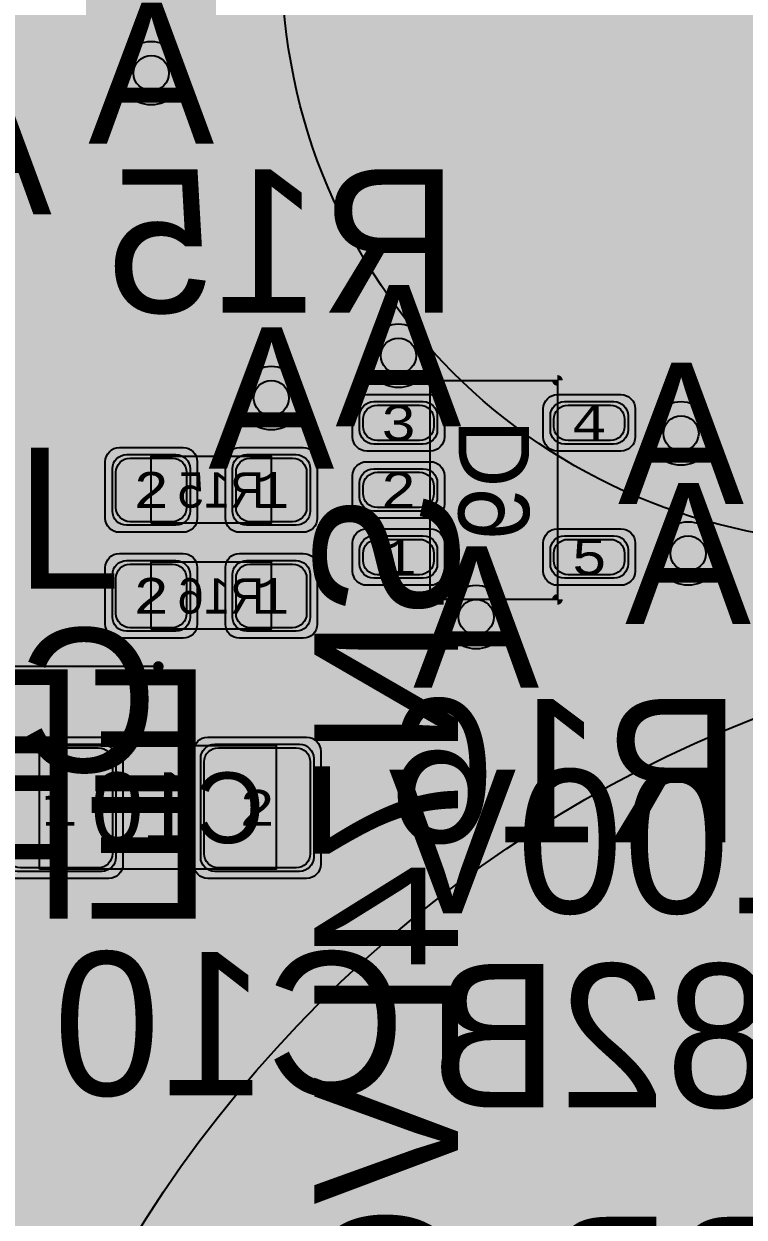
# Model space of a CAD drawing. Extents: x -19 to 284, y -54 to 100.
# Drawn here: x 58.1 to 68.29, y 70.2 to 87.1 of the extents above; entities that cross this region are included whole.
import ezdxf
from ezdxf.enums import TextEntityAlignment as Align

# ---------------------------------------------------------------- set-up
doc = ezdxf.new("R2010")
doc.units = 0
doc.header["$MEASUREMENT"] = 0
for name, color, linetype in [('ASSEMBLY_OUTLINES_BTM', 191, 'CONTINUOUS'), ('ASSEMBLY_OUTLINES_TOP', 102, 'CONTINUOUS'), ('ASSEMBLY_PART_NUMBERS_BTM', 191, 'CONTINUOUS'), ('ASSEMBLY_REF_DES_BTM', 191, 'CONTINUOUS'), ('DRILL_DRAWING', 21, 'CONTINUOUS'), ('GENERATED_SILKSCREEN_BTM', 255, 'CONTINUOUS'), ('GENERATED_SILKSCREEN_TOP', 140, 'CONTINUOUS'), ('PART_PADS_SMD_BTM', 230, 'CONTINUOUS'), ('PIN_NUMBERS_BTM', 8, 'CONTINUOUS'), ('PIN_NUMBERS_TOP', 8, 'CONTINUOUS'), ('PLACEMENT_OUTLINES_BTM', 222, 'CONTINUOUS'), ('PLACEMENT_OUTLINES_TOP', 130, 'CONTINUOUS'), ('PLANE_DATA_LAYER_TOP', 150, 'CONTINUOUS'), ('PLANE_SHAPES_LAYER_TOP', 150, 'CONTINUOUS'), ('SILKSCREEN_OUTLINES_BTM', 211, 'CONTINUOUS'), ('SILKSCREEN_OUTLINES_TOP', 150, 'CONTINUOUS'), ('SILKSCREEN_REF_DES_BTM', 211, 'CONTINUOUS'), ('SOLDERMASK_PADS_BTM', 12, 'CONTINUOUS'), ('SOLDERPASTE_PADS_BTM', 12, 'CONTINUOUS'), ('TRACES_LAYER_BOTTOM', 230, 'CONTINUOUS'), ('TRACES_LAYER_TOP', 150, 'CONTINUOUS'), ('VIA_HOLES_LAYER_BOTTOM', 30, 'CONTINUOUS'), ('VIA_HOLES_LAYER_TOP', 30, 'CONTINUOUS'), ('VIA_PADS_LAYER_BOTTOM', 230, 'CONTINUOUS'), ('VIA_PADS_LAYER_TOP', 150, 'CONTINUOUS')]:
    doc.layers.add(name, color=color, linetype=linetype)
doc.styles.add('COURIER_NEW', font='COUR.TTF')
doc.styles.add('VERIBEST_GERBER_0', font='txt')

msp = doc.modelspace()

# ---------------------------------------------------------------- hatches: boundary and pattern name
at = {"layer": 'PLANE_DATA_LAYER_TOP'}
h = msp.add_hatch(color=256, dxfattribs=at)
h.paths.add_polyline_path([(120.5, 85.467281), (120.499998, 59.53156), (120.499998, 59.531559, -0.198909956), (120.47768, 59.477678), (116.022322, 55.02232, -0.198913366), (115.96844, 55.000002), (114.531562, 55, -0.198913366), (114.47768, 55.022318), (110.500002, 58.999998, 0.207684346), (110.499996, 59), (94.031562, 59, -0.198913366), (93.97768, 59.022318), (85.000002, 67.999998, 0.207684346), (84.999996, 68), (70.500004, 68, 0.207684346), (70.499998, 67.999998), (66.000002, 63.500002), (66, 63.499996), (66, 59.5762, -0.414213562), (65.9238, 59.5), (44.5762, 59.5, -0.414213562), (44.5, 59.5762), (44.5, 81.806849, -0.668181994), (44.630082, 81.86073), (55.244365, 71.246447, 0.198912215), (55.597918, 71.1), (80.979923, 71.1, -0.185651134), (81.030979, 71.080366, 0.384558767), (81.969021, 71.080366, -0.185651134), (82.020077, 71.1), (91.057121, 71.1, 0.198912215), (91.410674, 71.246447), (98.353553, 78.189326, 0.198912215), (98.5, 78.542879), (98.5, 86.379923, -0.185651134), (98.519634, 86.430979, 0.185651897), (98.7, 86.9, 1), (97.3, 86.9, 0.185651897), (97.480366, 86.430979, -0.185651134), (97.5, 86.379923), (97.5, 78.781548, -0.198909956), (97.477682, 78.727667), (90.872333, 72.122318, -0.198913366), (90.818451, 72.1), (82.020077, 72.1, -0.185651134), (81.969021, 72.119634, 0.384558767), (81.030979, 72.119634, -0.185651134), (80.979923, 72.1), (55.836588, 72.1, -0.198913366), (55.782706, 72.122318), (53.366088, 74.538936, -0.198909956), (53.34377, 74.592817), (53.34377, 74.592818, -0.294576153), (53.388558, 74.662242, 0.29457805), (53.8, 75.299999), (53.8, 75.3, 0.39930996), (53.135789, 75.999085, -0.185652617), (53.085803, 76.021303), (44.522318, 84.584788, -0.198909956), (44.5, 84.638669), (44.5, 87.151969, -0.414213562), (44.5762, 87.228169), (48.533161, 87.228169, -0.198913366), (48.587043, 87.205851), (49.478697, 86.314197, -0.185652617), (49.500915, 86.264211, 0.838851408), (50.869044, 86.094134, -0.565185223), (50.995756, 86.125606), (53.205453, 83.915909, 0.198912215), (53.559006, 83.769462), (58.945406, 83.769462, 0.198912215), (59.298959, 83.915909), (60.253553, 84.870503, 0.198912215), (60.4, 85.224056), (60.4, 85.879923, -0.185651134), (60.419634, 85.930979, 0.185651897), (60.6, 86.4, 1), (59.2, 86.4, 0.185651897), (59.380366, 85.930979, -0.185651134), (59.4, 85.879923), (59.4, 85.462725, -0.198909956), (59.377682, 85.408844), (58.760618, 84.79178, -0.198913366), (58.706736, 84.769462), (53.797676, 84.769462, -0.198913366), (53.743794, 84.79178), (49.582021, 88.953553, 0.198912215), (49.228468, 89.1), (43.120077, 89.1, -0.185651134), (43.069021, 89.119634, 0.384558767), (42.130979, 89.119634, -0.185651134), (42.079923, 89.1), (30.09107, 89.1, -0.414213562), (30.01487, 89.1762), (30.01487, 89.176201, -0.198909956), (30.037188, 89.230082), (30.585803, 89.778697, -0.185652617), (30.635789, 89.800915, 0.645030482), (31.101635, 90.988224, -0.195395946), (31.080041, 91.041371), (31.080041, 91.041372, -0.198909956), (31.102359, 91.095253), (31.185803, 91.178697, -0.185652617), (31.235789, 91.200915, 0.39930996), (31.9, 91.9), (31.9, 91.900005, 0.962125116), (30.502085, 91.953993, -0.391777998), (30.426112, 91.88367), (30.269784, 91.88367, 0.198912215), (29.916231, 91.737223), (28.612244, 90.433236, -0.198913366), (28.558362, 90.410918), (27.098355, 90.410918, 0.198912215), (26.744802, 90.264471), (24.647145, 88.166814, -0.198913366), (24.593263, 88.144496), (17.003174, 88.144496, -0.198913366), (16.949292, 88.166814), (15.248039, 89.868067, 0.198912215), (14.894486, 90.014514), (13.48401, 90.014514, 0.198912215), (13.130457, 89.868067), (10.440027, 87.177637, -0.198913366), (10.386145, 87.155319), (7.3302, 87.155319, 0.180173911), (7.00313, 87.033505, -0.305390868), (6.918602, 87.023291, 1.907914475), (7.070961, 85.882124, -0.165414822), (7.115967, 85.901691, 0.177616931), (7.428435, 86.046447), (7.514988, 86.133001, -0.198913366), (7.56887, 86.155319), (10.624815, 86.155319, 0.198912215), (10.978368, 86.301766), (13.03031, 88.353708, -0.533104529), (13.154463, 88.329294, 0.084493581), (13.280366, 88.130979, -0.185651134), (13.3, 88.079923), (13.3, 79.938669, -0.198909956), (13.277682, 79.884788), (11.814197, 78.421303, -0.185652617), (11.764211, 78.399085, 0.39930996), (11.1, 77.7), (11.1, 77.69999, 0.974753797), (12.499085, 77.664211, -0.185652617), (12.521303, 77.714197), (14.153553, 79.346447, 0.198912215), (14.3, 79.7), (14.3, 88.0238, -0.414213562), (14.3762, 88.1), (14.537431, 88.1, -0.198913366), (14.591313, 88.077682), (17.174693, 85.494302, 0.198912215), (17.528246, 85.347855), (24.808806, 85.347855, -0.414213562), (24.885006, 85.271655), (24.885006, 85.271654, -0.119209751), (24.876584, 85.236832, 0.119212236), (24.65, 84.300001), (24.65, 84.3, 0.240856487), (25.499923, 82.637979, -0.240854665), (25.531515, 82.576201), (25.531515, 82.5762, -0.414213562), (25.455315, 82.5), (22.120077, 82.5, -0.185651134), (22.069021, 82.519634, 2.249701015), (22.069021, 81.480366, -0.185651134), (22.120077, 81.5), (28.019196, 81.5, 0.198912215), (28.372749, 81.646447), (29.335965, 82.609663, -0.668181994), (29.466047, 82.555782), (29.466047, 70.851038, -0.198909956), (29.443729, 70.797157), (26.66889, 68.022318, -0.198913366), (26.615008, 68), (23.000004, 68, 0.207684346), (22.999998, 67.999998), (19.000002, 64.000002), (19, 63.999996), (19, 62.738492, -0.668181994), (18.869918, 62.684611), (15.000976, 66.553553, 0.198912215), (14.647423, 66.7), (14.120077, 66.7, -0.185651134), (14.069021, 66.719634, 2.249701015), (14.069021, 65.680366, -0.185651134), (14.120077, 65.7), (14.408753, 65.7, -0.198913366), (14.462635, 65.677682), (18.977682, 61.162635, -0.198909956), (19, 61.108754), (19, 50.0762, -0.414213562), (18.9238, 50), (12.374978, 50, -0.404852593), (12.298817, 50.073757, 0.968428978), (7.701183, 50.073757, -0.404852593), (7.625022, 50), (3.0762, 50, -0.414213562), (3, 50.0762), (3, 64.349709, -0.595487004), (3.117805, 64.413548, 0.595483788), (4.2, 65, 0.39930996), (3.535789, 65.699085, -0.185652617), (3.485803, 65.721303), (3.022318, 66.184788, -0.198909956), (3, 66.238669), (3, 90.6738, -0.414213562), (3.0762, 90.75), (6.4238, 90.75, -0.414213562), (6.5, 90.6738), (6.5, 90.500004), (6.500003, 90.499999), (8.499998, 88.500002, 0.207684346), (8.500004, 88.5), (10.999996, 88.5, 0.207684346), (11.000002, 88.500002), (13.499998, 90.999998), (13.5, 91.000004), (13.5, 95.9238, -0.414213562), (13.5762, 96), (18.30893, 96, -0.414213562), (18.38513, 95.9238), (18.38513, 95.923799, -0.198909956), (18.362812, 95.869918), (17.814197, 95.321303, -0.185652617), (17.764211, 95.299085, 0.39930996), (17.1, 94.6), (17.1, 94.59999, 0.974753797), (18.499085, 94.564211, -0.185652617), (18.521303, 94.614197), (18.937376, 95.03027, -0.198913366), (18.991258, 95.052588), (21.922414, 95.052588, 0.198912215), (22.275967, 95.199035), (22.869252, 95.79232, -0.198913366), (22.923134, 95.814638), (51.4238, 95.814638, -0.414213562), (51.5, 95.738438), (51.5, 91.000004), (51.500003, 90.999999), (53.999998, 88.500002, 0.207684346), (54.000004, 88.5), (55.999996, 88.5, 0.207684346), (56.000002, 88.500002), (58.499998, 90.999998), (58.5, 91.000004), (58.5, 94.574998, -0.668181994), (58.630082, 94.628879), (61.077682, 92.181279, -0.198909956), (61.1, 92.127398), (61.1, 82.320077, -0.185651134), (61.080366, 82.269021, 0.185651897), (60.9, 81.8, 0.536231839), (61.871334, 81.154727, -0.536234167), (61.977071, 81.084485), (61.977071, 80.722929, 0.198912215), (62.123518, 80.369376), (63.778697, 78.714197, -0.185652617), (63.800915, 78.664211, 0.974753797), (65.2, 78.69999), (65.2, 78.7, 0.39930996), (64.535789, 79.399085, -0.185652617), (64.485803, 79.421303), (62.999389, 80.907717, -0.198909956), (62.977071, 80.961598), (62.977071, 87.738402, -0.198909956), (62.999389, 87.792283), (63.185803, 87.978697, -0.185652617), (63.235789, 88.000915, 0.39930996), (63.9, 88.7), (63.9, 88.70001, 0.974753797), (62.500915, 88.735789, -0.185652617), (62.478697, 88.685803), (62.230082, 88.437188, -0.668181994), (62.1, 88.491069), (62.1, 92.366067, 0.198912215), (61.953553, 92.71962), (58.803255, 95.869918, -0.198909956), (58.780937, 95.923799), (58.780937, 95.9238, -0.414213562), (58.857137, 96), (95.9238, 96, -0.414213562), (96, 95.9238), (96, 90.500004), (96.000003, 90.499999), (98.499998, 88.000002, 0.207684346), (98.500004, 88), (101.499996, 88, 0.207684346), (101.500002, 88.000002), (103.999998, 90.499998), (104, 90.500004), (104, 95.9238, -0.414213562), (104.0762, 96), (118.9238, 96, -0.414213562), (119, 95.9238), (119, 91.500004), (119.000003, 91.499999), (119.977682, 90.52232, -0.198909956), (120, 90.468439), (120, 86.205951, 0.198912215), (120.146447, 85.852398), (120.477682, 85.521163, -0.198909956), (120.5, 85.467282)], flags=0)
h.paths.add_polyline_path([(25.71, 92.75, 0.414213562), (25.96, 93), (25.96, 94.5, 0.414213562), (25.71, 94.75), (24.21, 94.75, 0.414213562), (23.96, 94.5), (23.96, 93, 0.414213562), (24.21, 92.75)], flags=0)
h.paths.add_polyline_path([(24.65, 71.7, -1), (28.75, 71.7, -1)], flags=0)
h.paths.add_polyline_path([(28.842971, 93.38997, 6.796736414), (28.842971, 94.11003, -0.743486927), (28.697029, 94.11003, 6.796736414), (28.697029, 93.38997, -0.743486927)], flags=0)
h.paths.add_polyline_path([(70.7, 83.1, 0.414213562), (71.15, 83.55), (71.15, 84.95, 0.414213562), (70.7, 85.4), (69.3, 85.4, 0.414213562), (68.85, 84.95), (68.85, 83.55, 0.414213562), (69.3, 83.1)], flags=0)
h.paths.add_polyline_path([(68.85, 91.75, -1), (71.15, 91.75, -1)], flags=0)
h.paths.add_polyline_path([(73, 81.9, 1), (74.4, 81.9, 0.185651897), (74.219634, 82.369021, -0.185651134), (74.2, 82.420077), (74.2, 84.864447, 0.198912215), (74.053553, 85.218), (68.730653, 90.5409, 0.198912215), (68.3771, 90.687347), (68.073594, 90.687347, -0.390404288), (67.99765, 90.757308, 0.959834417), (66.6, 90.7, 0.39930996), (67.264211, 90.000915, -0.185652617), (67.314197, 89.978697), (67.4591, 89.833794, 0.198912215), (67.812653, 89.687347), (68.13843, 89.687347, -0.198913366), (68.192312, 89.665029), (73.177682, 84.679659, -0.198909956), (73.2, 84.625778), (73.2, 82.420077, -0.185651134), (73.180366, 82.369021, 0.185651897)], flags=0)
h.paths.add_polyline_path([(76.135789, 80.600915, 0.39930996), (76.8, 81.3), (76.8, 81.30001, 0.974753797), (75.400915, 81.335789, -0.185652617), (75.378697, 81.285803), (74.786551, 80.693657, -0.198913366), (74.732669, 80.671339), (69.617331, 80.671339, -0.198913366), (69.563449, 80.693657), (68.603553, 81.653553, 0.198912215), (68.25, 81.8), (67.920077, 81.8, -0.185651134), (67.869021, 81.819634, 2.249701015), (67.869021, 80.780366, -0.185651134), (67.920077, 80.8), (68.01133, 80.8, -0.198913366), (68.065212, 80.777682), (69.025108, 79.817786, 0.198912215), (69.378661, 79.671339), (74.971339, 79.671339, 0.198912215), (75.324892, 79.817786), (76.085803, 80.578697, -0.185652617)], flags=0)
h.paths.add_polyline_path([(79.25, 81.25, -1), (81.75, 81.25, -1)], flags=0)
h.paths.add_polyline_path([(82.935789, 79.200915, 0.39930996), (83.6, 79.9), (83.6, 79.90001, 0.974753797), (82.200915, 79.935789, -0.185652617), (82.178697, 79.885803), (81.71287, 79.419976, -0.198913366), (81.658988, 79.397658), (68.441012, 79.397658, -0.198913366), (68.38713, 79.419976), (68.221303, 79.585803, -0.185652617), (68.199085, 79.635789, 0.974753797), (66.8, 79.60001), (66.8, 79.6, 0.39930996), (67.464211, 78.900915, -0.185652617), (67.514197, 78.878697), (67.848789, 78.544105, 0.198912215), (68.202342, 78.397658), (81.897658, 78.397658, 0.198912215), (82.251211, 78.544105), (82.885803, 79.178697, -0.185652617)], flags=0)
h.paths.add_polyline_path([(88.7, 83.1, 0.414213562), (89.15, 83.55), (89.15, 84.95, 0.414213562), (88.7, 85.4), (87.3, 85.4, 0.414213562), (86.85, 84.95), (86.85, 83.55, 0.414213562), (87.3, 83.1)], flags=0)
h.paths.add_polyline_path([(86.85, 91.75, -1), (89.15, 91.75, -1)], flags=0)
h.paths.add_polyline_path([(103.05, 70.35, 0.414213562), (103.7, 71), (103.7, 72.8, 0.414213562), (103.05, 73.45), (101.25, 73.45, 0.414213562), (100.6, 72.8), (100.6, 71, 0.414213562), (101.25, 70.35)], flags=0)
h.paths.add_polyline_path([(100.6, 84.6, -1), (103.7, 84.6, -1)], flags=0)
h.paths.add_polyline_path([(102.6, 60.75, -1), (105.4, 60.75, -1)], flags=0)
h.paths.add_polyline_path([(110.207897, 60.75, -1), (112.607897, 60.75, -1)], flags=0)
h.paths.add_polyline_path([(104.3, 78.25, -1), (112.7, 78.25, -1)], flags=0)
h.paths.add_polyline_path([(113.3, 71.9, -1), (116.4, 71.9, -1)], flags=0)
h.paths.add_polyline_path([(113.3, 84.6, -1), (116.4, 84.6, -1)], flags=0)
h.paths.add_polyline_path([(113.55, 57.157897, -1), (116.45, 57.157897, -1)], flags=0)
h.paths.add_polyline_path([(116.378857, 64.023904, 0.414213102), (116.378859, 64.660299), (115.318196, 65.720961, 0.372259539), (114.731236, 65.763685, -0.372263605), (114.631843, 65.770919), (113.529927, 66.872836, 0.198912714), (112.999596, 67.092506), (104.592506, 67.092506, 0.198912714), (104.062175, 66.872836), (99.111658, 61.922318, -0.198913366), (99.057776, 61.9), (98.3, 61.9, 0.414213562), (97.85, 61.45), (97.85, 60.05, 0.414213562), (98.3, 59.6), (99.7, 59.6, 0.414213562), (100.15, 60.05), (100.15, 60.807777, -0.198909956), (100.172318, 60.861658), (104.880848, 65.570188, -0.198913366), (104.93473, 65.592506), (112.657372, 65.592506, -0.198913366), (112.711254, 65.570188), (113.571183, 64.710259, -0.198909956), (113.593501, 64.656378), (113.593501, 64.656377, -0.161399603), (113.578417, 64.610866, 0.372260871), (113.621141, 64.023905), (114.681804, 62.963244, 0.414210801), (115.318197, 62.963243)], flags=0)
h.paths.add_polyline_path([(117.392102, 60.75, -1), (119.792102, 60.75, -1)], flags=0)
at = {"layer": 'PLANE_SHAPES_LAYER_TOP'}
msp.add_hatch(color=256, dxfattribs=at).paths.add_polyline_path([(120.5, 68), (44.5, 68), (44.5, 87.5), (30.5, 87.5), (30.5, 68), (3, 68), (3, 90.75), (6.5, 90.75), (6.5, 88.5), (13.5, 88.5), (13.5, 96), (51.5, 96), (51.5, 88.5), (58.5, 88.5), (58.5, 96), (96, 96), (96, 88), (104, 88), (104, 96), (119, 96), (119, 90.5), (120.5, 90.5)], flags=0)
at = {"layer": 'VIA_HOLES_LAYER_BOTTOM'}
h = msp.add_hatch(color=256, dxfattribs=at)
edge = h.paths.add_edge_path()
edge.add_arc((59.9, 86.4), 0.25, 0, 360)
h = msp.add_hatch(color=256, dxfattribs=at)
edge = h.paths.add_edge_path()
edge.add_arc((63.4, 82.4), 0.25, 0, 360)
h = msp.add_hatch(color=256, dxfattribs=at)
edge = h.paths.add_edge_path()
edge.add_arc((61.6, 81.8), 0.25, 0, 360)
h = msp.add_hatch(color=256, dxfattribs=at)
edge = h.paths.add_edge_path()
edge.add_arc((67.4, 81.3), 0.25, 0, 360)
h = msp.add_hatch(color=256, dxfattribs=at)
edge = h.paths.add_edge_path()
edge.add_arc((67.5, 79.6), 0.25, 0, 360)
h = msp.add_hatch(color=256, dxfattribs=at)
edge = h.paths.add_edge_path()
edge.add_arc((64.5, 78.7), 0.25, 0, 360)
at = {"layer": 'VIA_HOLES_LAYER_TOP'}
h = msp.add_hatch(color=256, dxfattribs=at)
edge = h.paths.add_edge_path()
edge.add_arc((59.9, 86.4), 0.25, 0, 360)
h = msp.add_hatch(color=256, dxfattribs=at)
edge = h.paths.add_edge_path()
edge.add_arc((63.4, 82.4), 0.25, 0, 360)
h = msp.add_hatch(color=256, dxfattribs=at)
edge = h.paths.add_edge_path()
edge.add_arc((61.6, 81.8), 0.25, 0, 360)
h = msp.add_hatch(color=256, dxfattribs=at)
edge = h.paths.add_edge_path()
edge.add_arc((67.4, 81.3), 0.25, 0, 360)
h = msp.add_hatch(color=256, dxfattribs=at)
edge = h.paths.add_edge_path()
edge.add_arc((67.5, 79.6), 0.25, 0, 360)
h = msp.add_hatch(color=256, dxfattribs=at)
edge = h.paths.add_edge_path()
edge.add_arc((64.5, 78.7), 0.25, 0, 360)

# ---------------------------------------------------------------- linework, layer by layer
at = {"layer": 'ASSEMBLY_OUTLINES_BTM'}
for points in [[(63.85, 78.95), (63.85, 82.05), (65.65, 82.05), (65.65, 78.95)], [(59.9, 80.03), (59.9, 80.98), (61.6, 80.98), (61.6, 80.03)], [(59.9, 78.53), (59.9, 79.48), (61.6, 79.48), (61.6, 78.53)], [(58.32, 75.13), (58.32, 76.88), (61.67, 76.88), (61.67, 75.13)]]:
    msp.add_lwpolyline(points, close=True, dxfattribs=at)
at = {"layer": 'ASSEMBLY_OUTLINES_TOP'}
for centre, radius in [((70, 88), 8.25), ((75, 60.5), 18), ((75, 60.5), 18)]:
    msp.add_circle(centre, radius, dxfattribs=at)
at = {"layer": 'GENERATED_SILKSCREEN_BTM'}
for points, const_width in [([(61.76528, 83.05872), (61.78152, 83.05466), (61.79167, 83.04654), (61.79573, 83.03233), (61.79776, 83.01609), (61.79573, 83.00188), (61.79167, 82.98767), (61.78152, 82.97752), (61.76528, 82.97549), (60.97358, 82.97549), (60.95937, 82.97752), (60.94719, 82.98767), (60.9411, 83.00188), (60.93907, 83.01609), (60.9411, 83.03233), (60.94719, 83.04654), (60.95937, 83.05466), (60.97358, 83.05872), (61.33086, 83.05872), (61.33086, 84.96489), (61.33289, 84.9791), (61.33898, 84.98925), (61.34913, 84.99534), (61.36334, 84.99737), (61.37349, 84.9994), (61.38364, 84.9994), (61.39176, 84.99534), (61.39988, 84.98722), (61.79573, 84.431), (61.79979, 84.42288), (61.80182, 84.41679), (61.80182, 84.40258), (61.79573, 84.3904), (61.78558, 84.38025), (61.7734, 84.37213), (61.75919, 84.36807), (61.75107, 84.36807), (61.74498, 84.3701), (61.73483, 84.38228), (61.41003, 84.837), (61.41003, 83.05872), (61.76528, 83.05872)], 0.25), ([(59.82866, 84.30717), (59.83678, 84.30514), (59.84287, 84.30311), (59.85099, 84.29905), (60.12707, 84.07575), (60.12707, 84.92226), (58.80148, 84.92226), (58.78727, 84.92632), (58.77509, 84.93444), (58.769, 84.94865), (58.76697, 84.96286), (58.769, 84.9791), (58.77509, 84.99128), (58.78727, 85.00143), (58.80148, 85.00549), (60.17173, 85.00549), (60.18594, 85.00143), (60.19812, 84.99128), (60.20827, 84.9791), (60.21233, 84.96489), (60.21233, 83.98846), (60.2103, 83.97425), (60.20421, 83.9641), (60.19609, 83.95801), (60.18188, 83.95395), (60.17376, 83.94989), (60.16361, 83.94786), (60.15346, 83.94989), (60.14534, 83.95598), (59.81445, 84.22597), (59.15876, 84.22597), (58.84208, 83.96816), (58.84208, 83.3145), (59.15876, 83.06075), (59.81445, 83.06075), (60.14534, 83.32871), (60.15955, 83.3348), (60.17173, 83.3348), (60.18594, 83.32668), (60.19609, 83.31653), (60.20421, 83.30232), (60.20827, 83.28811), (60.20624, 83.27999), (60.20421, 83.2739), (60.20015, 83.26781), (60.19406, 83.26375), (59.85099, 82.98361), (59.8449, 82.97955), (59.83678, 82.97955), (59.82866, 82.97549), (59.14455, 82.97549), (59.14049, 82.97549), (59.13643, 82.97752), (59.1344, 82.97752), (59.13034, 82.97955), (59.12628, 82.97955), (59.11816, 82.98361), (58.77509, 83.26375), (58.769, 83.26984), (58.76697, 83.2739), (58.76291, 83.28608), (58.76088, 83.2942), (58.76088, 83.98846), (58.76291, 83.99658), (58.76697, 84.00876), (58.76697, 84.01282), (58.77103, 84.01485), (58.77306, 84.01891), (58.77509, 84.02297), (59.11816, 84.29905), (59.12831, 84.30311), (59.13643, 84.30514), (59.14455, 84.30717), (59.82866, 84.30717)], 0.25), ([(62.53871, 84.23409), (62.53262, 84.23815), (62.53059, 84.2483), (62.52653, 84.25845), (62.5245, 84.2686), (62.5245, 84.68678), (62.52653, 84.69693), (62.53059, 84.70302), (62.53059, 84.70911), (62.53262, 84.71114), (62.53668, 84.71317), (62.53871, 84.71723), (62.88381, 84.99737), (62.89396, 85.00143), (62.90208, 85.00346), (62.9102, 85.00549), (63.93332, 85.00549), (63.95159, 85.00143), (63.96377, 84.99128), (63.97392, 84.9791), (63.97798, 84.96489), (63.97798, 83.01609), (63.97392, 82.99985), (63.96377, 82.9897), (63.95159, 82.98361), (63.93738, 82.98158), (63.92114, 82.98361), (63.90693, 82.9897), (63.89678, 82.99985), (63.89272, 83.01609), (63.89272, 83.94989), (62.93862, 83.94989), (62.6057, 83.00391), (62.59758, 82.9897), (62.58337, 82.98158), (62.56916, 82.97955), (62.55495, 82.98361), (62.54277, 82.9897), (62.53262, 82.99985), (62.52856, 83.01406), (62.53059, 83.0303), (62.86351, 83.97628), (62.53871, 84.23409)], 0.25), ([(63.89272, 84.92226), (62.92238, 84.92226), (62.6057, 84.66648), (62.6057, 84.2889), (62.92238, 84.03109), (63.89272, 84.03109), (63.89272, 84.92226)], 0.25), ([(65.76528, 75.55872), (65.78152, 75.55466), (65.79167, 75.54654), (65.79573, 75.53233), (65.79776, 75.51609), (65.79573, 75.50188), (65.79167, 75.48767), (65.78152, 75.47752), (65.76528, 75.47549), (64.97358, 75.47549), (64.95937, 75.47752), (64.94719, 75.48767), (64.9411, 75.50188), (64.93907, 75.51609), (64.9411, 75.53233), (64.94719, 75.54654), (64.95937, 75.55466), (64.97358, 75.55872), (65.33086, 75.55872), (65.33086, 77.46489), (65.33289, 77.4791), (65.33898, 77.48925), (65.34913, 77.49534), (65.36334, 77.49737), (65.37349, 77.4994), (65.38364, 77.4994), (65.39176, 77.49534), (65.39988, 77.48722), (65.79573, 76.931), (65.79979, 76.92288), (65.80182, 76.91679), (65.80182, 76.90258), (65.79573, 76.8904), (65.78558, 76.88025), (65.7734, 76.87213), (65.75919, 76.86807), (65.75107, 76.86807), (65.74498, 76.8701), (65.73483, 76.88228), (65.41003, 77.337), (65.41003, 75.55872), (65.76528, 75.55872)], 0.25), ([(63.11613, 77.49737), (62.77509, 77.21926), (62.76697, 77.20911), (62.76291, 77.19287), (62.76494, 77.18069), (62.769, 77.17054), (62.77509, 77.16242), (62.78524, 77.1543), (62.79539, 77.14821), (62.80554, 77.14618), (62.81569, 77.14618), (62.82381, 77.15227), (63.15673, 77.42226), (63.81445, 77.42226), (64.12707, 77.16648), (64.12707, 76.43771), (63.85099, 76.66304), (63.84287, 76.66507), (63.83881, 76.6671), (63.83678, 76.6671), (63.83678, 76.66913), (63.82663, 76.67116), (63.14252, 76.67116), (63.1344, 76.66913), (63.1344, 76.6671), (63.13034, 76.6671), (63.12425, 76.66507), (63.11816, 76.66304), (62.77509, 76.38696), (62.77306, 76.38087), (62.769, 76.37884), (62.76697, 76.37681), (62.76697, 76.37275), (62.76291, 76.35854), (62.76088, 76.35245), (62.76088, 75.7942), (62.76291, 75.78405), (62.76697, 75.77593), (62.769, 75.76781), (62.77509, 75.76172), (63.11613, 75.48361), (63.12628, 75.47955), (63.12831, 75.47752), (63.1344, 75.47752), (63.13643, 75.47549), (63.13846, 75.47549), (63.14252, 75.47549), (63.82663, 75.47549), (63.83475, 75.47752), (63.84287, 75.47955), (63.85099, 75.48361), (64.19203, 75.76172), (64.19812, 75.76578), (64.20015, 75.76781), (64.20421, 75.7739), (64.20827, 75.78811), (64.2103, 75.7942), (64.2103, 77.18678), (64.20827, 77.19693), (64.20421, 77.20505), (64.20015, 77.20911), (64.19812, 77.21317), (64.19203, 77.21926), (63.85099, 77.49737), (63.84287, 77.4994), (63.83881, 77.50143), (63.83475, 77.50346), (63.82663, 77.50549), (63.14252, 77.50549), (63.1344, 77.50346), (63.13034, 77.50143), (63.12425, 77.4994), (63.11613, 77.49737)], 0.25), ([(66.53871, 76.73409), (66.53262, 76.73815), (66.53059, 76.7483), (66.52653, 76.75845), (66.5245, 76.7686), (66.5245, 77.18678), (66.52653, 77.19693), (66.53059, 77.20302), (66.53059, 77.20911), (66.53262, 77.21114), (66.53668, 77.21317), (66.53871, 77.21723), (66.88381, 77.49737), (66.89396, 77.50143), (66.90208, 77.50346), (66.9102, 77.50549), (67.93332, 77.50549), (67.95159, 77.50143), (67.96377, 77.49128), (67.97392, 77.4791), (67.97798, 77.46489), (67.97798, 75.51609), (67.97392, 75.49985), (67.96377, 75.4897), (67.95159, 75.48361), (67.93738, 75.48158), (67.92114, 75.48361), (67.90693, 75.4897), (67.89678, 75.49985), (67.89272, 75.51609), (67.89272, 76.44989), (66.93862, 76.44989), (66.6057, 75.50391), (66.59758, 75.4897), (66.58337, 75.48158), (66.56916, 75.47955), (66.55495, 75.48361), (66.54277, 75.4897), (66.53262, 75.49985), (66.52856, 75.51406), (66.53059, 75.5303), (66.86351, 76.47628), (66.53871, 76.73409)], 0.25), ([(67.89272, 77.42226), (66.92238, 77.42226), (66.6057, 77.16648), (66.6057, 76.7889), (66.92238, 76.53109), (67.89272, 76.53109), (67.89272, 77.42226)], 0.25), ([(64.12707, 76.33215), (64.12707, 75.8145), (63.81445, 75.55872), (63.15876, 75.55872), (62.84208, 75.8145), (62.84208, 76.33215), (63.15876, 76.58996), (63.81445, 76.58996), (64.12707, 76.33215)], 0.25), ([(59.442096, 73.638944), (59.10072, 73.917328), (59.092592, 73.91936), (59.088528, 73.921392), (59.084464, 73.923424), (59.076336, 73.925456), (58.391552, 73.925456), (58.383424, 73.923424), (58.37936, 73.921392), (58.373264, 73.91936), (58.365136, 73.917328), (58.02376, 73.638944), (58.017664, 73.628784), (58.015632, 73.620656), (58.011568, 73.61456), (58.009536, 73.606432), (58.009536, 72.21248), (58.011568, 72.206384), (58.015632, 72.19216), (58.017664, 72.188096), (58.02376, 72.179968), (58.365136, 71.901584), (58.373264, 71.899552), (58.37936, 71.89752), (58.381392, 71.895488), (58.385456, 71.893456), (58.391552, 71.893456), (59.076336, 71.893456), (59.084464, 71.895488), (59.092592, 71.89752), (59.10072, 71.901584), (59.442096, 72.179968), (59.448192, 72.184032), (59.450224, 72.186064), (59.454288, 72.19216), (59.458352, 72.206384), (59.460384, 72.21248), (59.460384, 73.606432), (59.458352, 73.61456), (59.454288, 73.620656), (59.452256, 73.628784), (59.442096, 73.638944)], 0.254), ([(61.016896, 71.976768), (61.033152, 71.972704), (61.043312, 71.964576), (61.047376, 71.950352), (61.049408, 71.934096), (61.047376, 71.919872), (61.043312, 71.905648), (61.033152, 71.895488), (61.016896, 71.893456), (60.224416, 71.893456), (60.210192, 71.895488), (60.198, 71.905648), (60.191904, 71.919872), (60.189872, 71.934096), (60.191904, 71.950352), (60.198, 71.964576), (60.210192, 71.972704), (60.224416, 71.976768), (60.582048, 71.976768), (60.582048, 73.884816), (60.58408, 73.89904), (60.590176, 73.9092), (60.600336, 73.915296), (60.61456, 73.917328), (60.62472, 73.91936), (60.63488, 73.91936), (60.643008, 73.915296), (60.651136, 73.907168), (61.047376, 73.3504), (61.05144, 73.342272), (61.053472, 73.336176), (61.053472, 73.321952), (61.047376, 73.30976), (61.037216, 73.2996), (61.025024, 73.291472), (61.0108, 73.287408), (61.002672, 73.287408), (60.996576, 73.28944), (60.986416, 73.301632), (60.661296, 73.7568), (60.661296, 71.976768), (61.016896, 71.976768)], 0.254), ([(62.866016, 71.901584), (63.207392, 72.179968), (63.217552, 72.186064), (63.219584, 72.194192), (63.223648, 72.20232), (63.22568, 72.21248), (63.22568, 73.606432), (63.223648, 73.616592), (63.219584, 73.62472), (63.21552, 73.628784), (63.213488, 73.632848), (63.209424, 73.638944), (62.866016, 73.917328), (62.85992, 73.91936), (62.853824, 73.921392), (62.851792, 73.923424), (62.843664, 73.925456), (62.15888, 73.925456), (62.14872, 73.923424), (62.144656, 73.921392), (62.13856, 73.91936), (62.132464, 73.917328), (61.789056, 73.638944), (61.780928, 73.628784), (61.776864, 73.612528), (61.778896, 73.600336), (61.78296, 73.590176), (61.789056, 73.582048), (61.799216, 73.57392), (61.809376, 73.567824), (61.819536, 73.565792), (61.829696, 73.565792), (61.837824, 73.571888), (62.173104, 73.842144), (62.82944, 73.842144), (63.142368, 73.586112), (63.142368, 72.2328), (62.82944, 71.976768), (62.173104, 71.976768), (61.837824, 72.247024), (61.829696, 72.251088), (61.819536, 72.25312), (61.809376, 72.251088), (61.799216, 72.244992), (61.789056, 72.236864), (61.78296, 72.226704), (61.778896, 72.214512), (61.776864, 72.20232), (61.780928, 72.190128), (61.789056, 72.179968), (62.132464, 71.901584), (62.140592, 71.89752), (62.142624, 71.895488), (62.14872, 71.895488), (62.150752, 71.893456), (62.152784, 71.893456), (62.15888, 71.893456), (62.843664, 71.893456), (62.851792, 71.895488), (62.85992, 71.89752), (62.866016, 71.901584)], 0.254), ([(59.19216, 72.078368), (59.064144, 71.976768), (58.407808, 71.976768), (58.090816, 72.2328), (58.090816, 73.586112), (58.210704, 73.681616), (59.19216, 72.078368)], 0.254), ([(59.377072, 73.586112), (59.377072, 72.2328), (59.257184, 72.1312), (58.273696, 73.734448), (58.407808, 73.842144), (59.064144, 73.842144), (59.377072, 73.586112)], 0.254)]:
    msp.add_lwpolyline(points, dxfattribs=dict(at, const_width=const_width))
at = {"layer": 'GENERATED_SILKSCREEN_BTM', "const_width": 0.15}
for points in [[(65.650005, 81.806176, 0.000009791), (65.649995, 81.806172), (65.649995, 82.049995), (63.850005, 82.049995), (63.850005, 81.806172, 0.000009791), (63.849995, 81.806176), (63.849995, 82.05, -0.414213562), (63.85, 82.050005), (65.65, 82.050005, -0.414213562), (65.650005, 82.05), (65.650005, 81.806176)], [(63.850005, 80.856172, 0.000009791), (63.849995, 80.856176), (63.849995, 81.093824, 0.000009791), (63.850005, 81.093828), (63.850005, 80.856172)], [(65.650005, 79.906176, 0.000009791), (65.649995, 79.906172), (65.649995, 81.093828, 0.000009791), (65.650005, 81.093824), (65.650005, 79.906176)], [(61.042098, 80.980005, 0.000012231), (61.042089, 80.979995), (60.457911, 80.979995, 0.000012231), (60.457902, 80.980005), (61.042098, 80.980005)], [(61.033844, 80.029995), (60.466156, 80.029995, 0.000011642), (60.466164, 80.030005), (61.033836, 80.030005, 0.000011642), (61.033844, 80.029995)], [(63.850005, 79.906172, 0.000009791), (63.849995, 79.906176), (63.849995, 80.143824, 0.000009791), (63.850005, 80.143828), (63.850005, 79.906172)], [(61.042098, 79.480005, 0.000012231), (61.042089, 79.479995), (60.457911, 79.479995, 0.000012231), (60.457902, 79.480005), (61.042098, 79.480005)], [(64.038348, 78.950005, 0.000005324), (64.038343, 78.949995), (63.85, 78.949995, -0.414213562), (63.849995, 78.95), (63.849995, 79.193824, 0.000009791), (63.850005, 79.193828), (63.850005, 78.950005), (64.038348, 78.950005)], [(65.650005, 78.95, -0.414213562), (65.65, 78.949995), (64.961657, 78.949995, 0.000005324), (64.961652, 78.950005), (65.649995, 78.950005), (65.649995, 79.193828, 0.000009791), (65.650005, 79.193824), (65.650005, 78.95)], [(61.033844, 78.529995), (60.466156, 78.529995, 0.000011642), (60.466164, 78.530005), (61.033836, 78.530005, 0.000011642), (61.033844, 78.529995)], [(60.592098, 76.880005, 0.000012231), (60.592089, 76.879995), (59.407911, 76.879995, 0.000012231), (59.407902, 76.880005), (60.592098, 76.880005)], [(60.583844, 75.129995), (59.416156, 75.129995, 0.000011642), (59.416164, 75.130005), (60.583836, 75.130005, 0.000011642), (60.583844, 75.129995)]]:
    msp.add_lwpolyline(points, format="xyb", dxfattribs=at)
at = {"layer": 'GENERATED_SILKSCREEN_TOP', "const_width": 0.15}
for points in [[(78.250005, 88, -0.497806929), (67.745685, 80.063965, 0.000022803), (67.745643, 80.063988, 6.298142797), (63.50372, 82.914653, 0.000007284), (63.503705, 82.914656, -1.402648462), (78.250005, 88)], [(67.548043, 80.122797, 0.000022981), (67.547995, 80.122802, -0.132254577), (63.924673, 82.418514, 0.000007143), (63.924673, 82.418529, 0.132256381), (67.548043, 80.122797)], [(93.000005, 60.5, -0.26756322), (84.02245, 44.92452, 0.00000906), (84.022431, 44.924521, 37.39282977), (82.308307, 44.050427, 0.000005062), (82.308314, 44.050419, -3.373505194), (93.000005, 60.5)], [(60.000005, 78, -0.414213562), (60, 77.999995), (57.360062, 77.999995, 0.000015965), (57.360094, 78.000005), (60, 78.000005, -0.414213562), (60.000005, 78)]]:
    msp.add_lwpolyline(points, format="xyb", dxfattribs=at)
at = {"layer": 'GENERATED_SILKSCREEN_TOP'}
for points, const_width in [([(58.349, 79.106), (58.353, 79.09), (58.363, 79.08), (58.375, 79.068), (58.389, 79.066), (59.739, 79.066), (59.753, 79.068), (59.765, 79.078), (59.771, 79.092), (59.773, 79.106), (59.771, 79.122), (59.765, 79.136), (59.753, 79.144), (59.739, 79.148), (58.433, 79.148), (58.433, 81.026), (58.429, 81.04), (58.419, 81.052), (58.405, 81.058), (58.389, 81.06), (58.375, 81.058), (58.363, 81.052), (58.353, 81.04), (58.349, 81.026), (58.349, 79.106)], 0.25), ([(66, 79.75), (66, 77.75)], 0.1), ([(65, 78.75), (67, 78.75)], 0.1)]:
    msp.add_lwpolyline(points, dxfattribs=dict(at, const_width=const_width))
at = {"layer": 'PART_PADS_SMD_BTM'}
for points in [[(62.85, 81.55, -0.414213562), (63.05, 81.75), (63.75, 81.75, -0.414213562), (63.95, 81.55), (63.95, 81.35, -0.414213562), (63.75, 81.15), (63.05, 81.15, -0.414213562), (62.85, 81.35)], [(65.55, 81.55, -0.414213562), (65.75, 81.75), (66.45, 81.75, -0.414213562), (66.65, 81.55), (66.65, 81.35, -0.414213562), (66.45, 81.15), (65.75, 81.15, -0.414213562), (65.55, 81.35)], [(60.45, 80.2, -0.414213562), (60.25, 80), (59.55, 80, -0.414213562), (59.35, 80.2), (59.35, 80.8, -0.414213562), (59.55, 81), (60.25, 81, -0.414213562), (60.45, 80.8)], [(62.15, 80.2, -0.414213562), (61.95, 80), (61.25, 80, -0.414213562), (61.05, 80.2), (61.05, 80.8, -0.414213562), (61.25, 81), (61.95, 81, -0.414213562), (62.15, 80.8)], [(62.85, 80.6, -0.414213562), (63.05, 80.8), (63.75, 80.8, -0.414213562), (63.95, 80.6), (63.95, 80.4, -0.414213562), (63.75, 80.2), (63.05, 80.2, -0.414213562), (62.85, 80.4)], [(62.85, 79.65, -0.414213562), (63.05, 79.85), (63.75, 79.85, -0.414213562), (63.95, 79.65), (63.95, 79.45, -0.414213562), (63.75, 79.25), (63.05, 79.25, -0.414213562), (62.85, 79.45)], [(65.55, 79.65, -0.414213562), (65.75, 79.85), (66.45, 79.85, -0.414213562), (66.65, 79.65), (66.65, 79.45, -0.414213562), (66.45, 79.25), (65.75, 79.25, -0.414213562), (65.55, 79.45)], [(60.45, 78.7, -0.414213562), (60.25, 78.5), (59.55, 78.5, -0.414213562), (59.35, 78.7), (59.35, 79.3, -0.414213562), (59.55, 79.5), (60.25, 79.5, -0.414213562), (60.45, 79.3)], [(62.15, 78.7, -0.414213562), (61.95, 78.5), (61.25, 78.5, -0.414213562), (61.05, 78.7), (61.05, 79.3, -0.414213562), (61.25, 79.5), (61.95, 79.5, -0.414213562), (62.15, 79.3)], [(59.2, 76.9, -0.414213562), (59.4, 76.7), (59.4, 75.3, -0.414213562), (59.2, 75.1), (58, 75.1, -0.414213562), (57.8, 75.3), (57.8, 76.7, -0.414213562), (58, 76.9)], [(62, 76.9, -0.414213562), (62.2, 76.7), (62.2, 75.3, -0.414213562), (62, 75.1), (60.8, 75.1, -0.414213562), (60.6, 75.3), (60.6, 76.7, -0.414213562), (60.8, 76.9)]]:
    msp.add_lwpolyline(points, format="xyb", close=True, dxfattribs=at)
at = {"layer": 'PLACEMENT_OUTLINES_BTM'}
for points in [[(63.85, 78.95), (63.85, 82.05), (65.65, 82.05), (65.65, 78.95)], [(59.9, 80.03), (59.9, 80.98), (61.6, 80.98), (61.6, 80.03)], [(59.9, 78.53), (59.9, 79.48), (61.6, 79.48), (61.6, 78.53)], [(58.32, 75.13), (58.32, 76.88), (61.67, 76.88), (61.67, 75.13)]]:
    msp.add_lwpolyline(points, close=True, dxfattribs=at)
at = {"layer": 'PLACEMENT_OUTLINES_TOP'}
for centre, radius in [((70, 88), 8.25), ((75, 60.5), 18)]:
    msp.add_circle(centre, radius, dxfattribs=at)
at = {"layer": 'SILKSCREEN_OUTLINES_BTM'}
for points in [[(63.85, 78.95), (63.85, 82.05), (65.65, 82.05), (65.65, 78.95)], [(59.9, 80.03), (59.9, 80.98), (61.6, 80.98), (61.6, 80.03)], [(59.9, 78.53), (59.9, 79.48), (61.6, 79.48), (61.6, 78.53)], [(58.32, 75.13), (58.32, 76.88), (61.67, 76.88), (61.67, 75.13)]]:
    msp.add_lwpolyline(points, close=True, dxfattribs=at)
at = {"layer": 'SILKSCREEN_OUTLINES_TOP', "const_width": 0.1}
for points in [[(66, 79.75), (66, 77.75)], [(65, 78.75), (67, 78.75)]]:
    msp.add_lwpolyline(points, dxfattribs=at)
at = {"layer": 'SILKSCREEN_OUTLINES_TOP'}
msp.add_lwpolyline([(60, 78), (36.75, 78)], dxfattribs=at)
for centre, radius in [((70, 88), 8.25), ((70, 88), 8.25), ((75, 60.5), 18), ((75, 60.5), 18)]:
    msp.add_circle(centre, radius, dxfattribs=at)
at = {"layer": 'SOLDERMASK_PADS_BTM'}
for points in [[(62.75, 81.65, -0.414213562), (62.95, 81.85), (63.85, 81.85, -0.414213562), (64.05, 81.65), (64.05, 81.25, -0.414213562), (63.85, 81.05), (62.95, 81.05, -0.414213562), (62.75, 81.25)], [(65.45, 81.65, -0.414213562), (65.65, 81.85), (66.55, 81.85, -0.414213562), (66.75, 81.65), (66.75, 81.25, -0.414213562), (66.55, 81.05), (65.65, 81.05, -0.414213562), (65.45, 81.25)], [(60.55, 80.1, -0.414213562), (60.35, 79.9), (59.45, 79.9, -0.414213562), (59.25, 80.1), (59.25, 80.9, -0.414213562), (59.45, 81.1), (60.35, 81.1, -0.414213562), (60.55, 80.9)], [(62.25, 80.1, -0.414213562), (62.05, 79.9), (61.15, 79.9, -0.414213562), (60.95, 80.1), (60.95, 80.9, -0.414213562), (61.15, 81.1), (62.05, 81.1, -0.414213562), (62.25, 80.9)], [(62.75, 80.7, -0.414213562), (62.95, 80.9), (63.85, 80.9, -0.414213562), (64.05, 80.7), (64.05, 80.3, -0.414213562), (63.85, 80.1), (62.95, 80.1, -0.414213562), (62.75, 80.3)], [(62.75, 79.75, -0.414213562), (62.95, 79.95), (63.85, 79.95, -0.414213562), (64.05, 79.75), (64.05, 79.35, -0.414213562), (63.85, 79.15), (62.95, 79.15, -0.414213562), (62.75, 79.35)], [(65.45, 79.75, -0.414213562), (65.65, 79.95), (66.55, 79.95, -0.414213562), (66.75, 79.75), (66.75, 79.35, -0.414213562), (66.55, 79.15), (65.65, 79.15, -0.414213562), (65.45, 79.35)], [(60.55, 78.6, -0.414213562), (60.35, 78.4), (59.45, 78.4, -0.414213562), (59.25, 78.6), (59.25, 79.4, -0.414213562), (59.45, 79.6), (60.35, 79.6, -0.414213562), (60.55, 79.4)], [(62.25, 78.6, -0.414213562), (62.05, 78.4), (61.15, 78.4, -0.414213562), (60.95, 78.6), (60.95, 79.4, -0.414213562), (61.15, 79.6), (62.05, 79.6, -0.414213562), (62.25, 79.4)], [(59.3, 77, -0.414213562), (59.5, 76.8), (59.5, 75.2, -0.414213562), (59.3, 75), (57.9, 75, -0.414213562), (57.7, 75.2), (57.7, 76.8, -0.414213562), (57.9, 77)], [(62.1, 77, -0.414213562), (62.3, 76.8), (62.3, 75.2, -0.414213562), (62.1, 75), (60.7, 75, -0.414213562), (60.5, 75.2), (60.5, 76.8, -0.414213562), (60.7, 77)]]:
    msp.add_lwpolyline(points, format="xyb", close=True, dxfattribs=at)
at = {"layer": 'SOLDERPASTE_PADS_BTM'}
for points in [[(62.9, 81.5, -0.414213562), (63.1, 81.7), (63.7, 81.7, -0.414213562), (63.9, 81.5), (63.9, 81.4, -0.414213562), (63.7, 81.2), (63.1, 81.2, -0.414213562), (62.9, 81.4)], [(65.6, 81.5, -0.414213562), (65.8, 81.7), (66.4, 81.7, -0.414213562), (66.6, 81.5), (66.6, 81.4, -0.414213562), (66.4, 81.2), (65.8, 81.2, -0.414213562), (65.6, 81.4)], [(60.4, 80.25, -0.414213562), (60.2, 80.05), (59.6, 80.05, -0.414213562), (59.4, 80.25), (59.4, 80.75, -0.414213562), (59.6, 80.95), (60.2, 80.95, -0.414213562), (60.4, 80.75)], [(62.1, 80.25, -0.414213562), (61.9, 80.05), (61.3, 80.05, -0.414213562), (61.1, 80.25), (61.1, 80.75, -0.414213562), (61.3, 80.95), (61.9, 80.95, -0.414213562), (62.1, 80.75)], [(62.9, 80.55, -0.414213562), (63.1, 80.75), (63.7, 80.75, -0.414213562), (63.9, 80.55), (63.9, 80.45, -0.414213562), (63.7, 80.25), (63.1, 80.25, -0.414213562), (62.9, 80.45)], [(62.9, 79.6, -0.414213562), (63.1, 79.8), (63.7, 79.8, -0.414213562), (63.9, 79.6), (63.9, 79.5, -0.414213562), (63.7, 79.3), (63.1, 79.3, -0.414213562), (62.9, 79.5)], [(65.6, 79.6, -0.414213562), (65.8, 79.8), (66.4, 79.8, -0.414213562), (66.6, 79.6), (66.6, 79.5, -0.414213562), (66.4, 79.3), (65.8, 79.3, -0.414213562), (65.6, 79.5)], [(60.4, 78.75, -0.414213562), (60.2, 78.55), (59.6, 78.55, -0.414213562), (59.4, 78.75), (59.4, 79.25, -0.414213562), (59.6, 79.45), (60.2, 79.45, -0.414213562), (60.4, 79.25)], [(62.1, 78.75, -0.414213562), (61.9, 78.55), (61.3, 78.55, -0.414213562), (61.1, 78.75), (61.1, 79.25, -0.414213562), (61.3, 79.45), (61.9, 79.45, -0.414213562), (62.1, 79.25)], [(59.15, 76.85, -0.414213562), (59.35, 76.65), (59.35, 75.35, -0.414213562), (59.15, 75.15), (58.05, 75.15, -0.414213562), (57.85, 75.35), (57.85, 76.65, -0.414213562), (58.05, 76.85)], [(61.95, 76.85, -0.414213562), (62.15, 76.65), (62.15, 75.35, -0.414213562), (61.95, 75.15), (60.85, 75.15, -0.414213562), (60.65, 75.35), (60.65, 76.65, -0.414213562), (60.85, 76.85)]]:
    msp.add_lwpolyline(points, format="xyb", close=True, dxfattribs=at)
at = {"layer": 'TRACES_LAYER_BOTTOM'}
for points, const_width in [([(59.9, 86.4), (59.9, 84.533283), (58.279536, 82.912819), (58.279536, 82.895464)], 0.5), ([(51.45, 66), (55.454588, 70.004588), (62.626514, 70.004588), (70, 77.378074), (70, 84.25)], 2), ([(58.279536, 82.895464), (57.290435, 83.884565), (54.959565, 83.884565), (54.55, 83.475), (54.55, 82.65)], 0.5), ([(58.279536, 82.895464), (59.9, 81.275), (59.9, 80.5)], 0.5), ([(63.4, 82.4), (63.4, 81.45)], 0.5), ([(51.45, 58), (55.958906, 58), (73.7, 75.741094), (73.7, 81.9)], 0.5), ([(61.6, 81.8), (61.6, 80.5)], 0.5), ([(67.4, 81.3), (67.25, 81.45), (66.1, 81.45)], 0.5), ([(59.9, 80.5), (59.9, 79)], 0.5), ([(63.4, 80.5), (61.6, 80.5)], 0.5), ([(61.4, 77.640506), (64.915967, 77.640506), (66.1, 78.824539), (66.1, 79.55)], 0.5), ([(61.6, 79), (62.425, 79), (62.975, 79.55), (63.4, 79.55)], 0.5), ([(63.4, 79.55), (64.225, 79.55), (64.5, 79.275), (64.5, 78.7)], 0.5), ([(66.1, 79.55), (67.45, 79.55), (67.5, 79.6)], 0.5), ([(59.9, 79), (60.624265, 78.275735), (60.674265, 78.275735), (61.309494, 77.640506), (61.4, 77.640506)], 0.5), ([(57.2, 78.5), (58.6, 77.1), (58.6, 76)], 0.5), ([(61.4, 76), (61.4, 77.640506)], 0.5)]:
    msp.add_lwpolyline(points, dxfattribs=dict(at, const_width=const_width))
at = {"layer": 'TRACES_LAYER_TOP', "const_width": 0.5}
for points in [[(17.8, 94.6), (18.752588, 95.552588), (21.922414, 95.552588), (22.684464, 96.314638), (57.651429, 96.314638), (61.6, 92.366067), (61.6, 81.8)], [(64.5, 78.7), (62.477071, 80.722929), (62.477071, 87.977071), (63.2, 88.7)], [(42.6, 88.6), (49.228468, 88.6), (53.559006, 84.269462), (58.945406, 84.269462), (59.9, 85.224056), (59.9, 86.4)], [(81.5, 71.6), (55.597918, 71.6), (40.801651, 86.396267), (32.713311, 86.396267), (31.234843, 84.917799), (31.234843, 75.465157), (31.9, 74.8)], [(76.1, 81.3), (74.971339, 80.171339), (69.378661, 80.171339), (68.25, 81.3), (67.4, 81.3)], [(67.5, 79.6), (68.202342, 78.897658), (81.897658, 78.897658), (82.9, 79.9)]]:
    msp.add_lwpolyline(points, dxfattribs=at)
at = {"layer": 'VIA_HOLES_LAYER_BOTTOM'}
for centre in [(59.9, 86.4), (63.4, 82.4), (61.6, 81.8), (67.4, 81.3), (67.5, 79.6), (64.5, 78.7)]:
    msp.add_circle(centre, 0.25, dxfattribs=at)
at = {"layer": 'VIA_HOLES_LAYER_TOP'}
for centre in [(59.9, 86.4), (63.4, 82.4), (61.6, 81.8), (67.4, 81.3), (67.5, 79.6), (64.5, 78.7)]:
    msp.add_circle(centre, 0.25, dxfattribs=at)
at = {"layer": 'VIA_PADS_LAYER_BOTTOM'}
for centre in [(59.9, 86.4), (63.4, 82.4), (61.6, 81.8), (67.4, 81.3), (67.5, 79.6), (64.5, 78.7)]:
    msp.add_circle(centre, 0.45, dxfattribs=at)
at = {"layer": 'VIA_PADS_LAYER_TOP'}
for centre in [(59.9, 86.4), (63.4, 82.4), (61.6, 81.8), (67.4, 81.3), (67.5, 79.6), (64.5, 78.7)]:
    msp.add_circle(centre, 0.45, dxfattribs=at)

# ---------------------------------------------------------------- texts
at = {"layer": 'ASSEMBLY_PART_NUMBERS_BTM', "style": 'VERIBEST_GERBER_0', "text_generation_flag": 2}
msp.add_text('SN74LVC1G02DBVR', height=2.032, rotation=90, dxfattribs=at).set_placement((62.21, 80.5), align=Align.TOP_LEFT)
for s, p in [('C3216X5R1E106M085AC', (60, 78.54)), ('ERJ-3GEYJ472V', (60.75, 77.96)), ('ERJ-8GEYJ100V', (84.25, 76.54)), ('ERJ-3GEYJ472V', (60.75, 76.46)), ('MMZ1608A182B', (84.25, 73.79)), ('LM1117IMP-5.0/NOPB', (93.25, 70.21))]:
    msp.add_text(s, height=2.032, dxfattribs=at).set_placement(p, align=Align.TOP_LEFT)
at = {"layer": 'ASSEMBLY_REF_DES_BTM', "style": 'VERIBEST_GERBER_0', "text_generation_flag": 2}
msp.add_text('D9', height=1, rotation=90, dxfattribs=at).set_placement((64.25, 81.5), align=Align.TOP_LEFT)
for s, height, p in [('R15', 0.5, (61.5, 80.75)), ('R16', 0.5, (61.5, 79.25)), ('C10', 1, (61.5, 76.5))]:
    msp.add_text(s, height=height, dxfattribs=at).set_placement(p, align=Align.TOP_LEFT)
at = {"layer": 'DRILL_DRAWING', "style": 'VERIBEST_GERBER_0'}
for p in [(59.9, 86.4), (57.6, 85.4), (63.4, 82.4), (61.6, 81.8), (67.4, 81.3), (67.5, 79.6), (64.5, 78.7)]:
    msp.add_text('A', height=2, dxfattribs=at).set_placement(p, align=Align.MIDDLE_CENTER)
at = {"layer": 'PIN_NUMBERS_BTM', "style": 'COURIER_NEW'}
for s, p in [('3', (63.4, 81.45)), ('4', (66.1, 81.45)), ('2', (59.9, 80.5)), ('1', (61.6, 80.5)), ('2', (63.4, 80.5)), ('1', (63.4, 79.55)), ('5', (66.1, 79.55)), ('2', (59.9, 79)), ('1', (61.6, 79)), ('1', (58.6, 76)), ('2', (61.4, 76))]:
    msp.add_text(s, height=0.508, dxfattribs=at).set_placement(p, align=Align.MIDDLE_CENTER)
at = {"layer": 'PIN_NUMBERS_TOP', "style": 'COURIER_NEW'}
for s, p in [('3', (63.4, 81.45)), ('4', (66.1, 81.45)), ('2', (59.9, 80.5)), ('1', (61.6, 80.5)), ('2', (63.4, 80.5)), ('1', (63.4, 79.55)), ('5', (66.1, 79.55)), ('2', (59.9, 79)), ('1', (61.6, 79)), ('1', (58.6, 76)), ('2', (61.4, 76))]:
    msp.add_text(s, height=0.508, dxfattribs=at).set_placement(p, align=Align.MIDDLE_CENTER)
at = {"layer": 'SILKSCREEN_OUTLINES_TOP', "style": 'VERIBEST_GERBER_0'}
msp.add_text('U_CONTROL', height=2, dxfattribs=at).set_placement((42.97, 81.1), align=Align.TOP_LEFT)
at = {"layer": 'SILKSCREEN_REF_DES_BTM', "style": 'VERIBEST_GERBER_0', "text_generation_flag": 2}
for s, height, p in [('R15', 2.03, (64.25, 85.04)), ('R16', 2.03, (68.25, 77.54)), ('C10', 2.032, (63.5, 73.96))]:
    msp.add_text(s, height=height, dxfattribs=at).set_placement(p, align=Align.TOP_LEFT)

doc.saveas('drawing.dxf')
